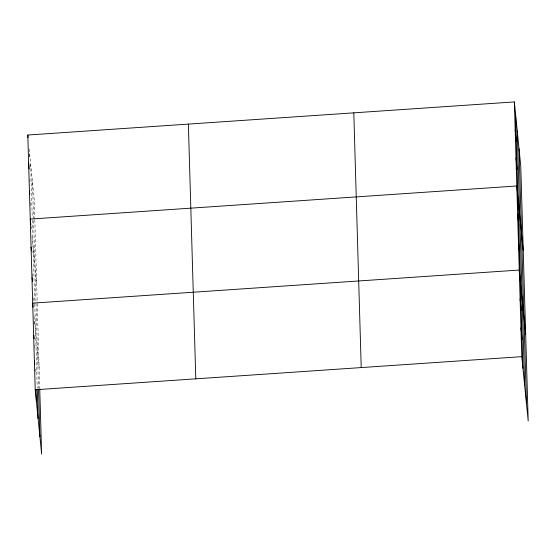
<?xml version="1.0" encoding="UTF-8"?>
<svg xmlns="http://www.w3.org/2000/svg" width="556" height="556" viewBox="0 0 556 556"><rect width="100%" height="100%" fill="white"/><g stroke="black" fill="none" stroke-linecap="round" stroke-linejoin="round"><path stroke-width="0.42" stroke-dasharray="2.78 2.08" d="M29.204 149.105L34.222 199.347L34.792 218.876M31.984 236.481L36.668 283.407M34.02 316.399L39.115 367.474M34.813 219.724L37.238 302.937M37.266 303.791L39.712 387.852M32.484 181.944L38.496 388.283M30.691 164.02L32.255 217.514M32.324 220.058L34.75 303.27M34.778 304.125L37.224 388.185M29.176 154.262L29.301 158.502M29.899 178.886L29.996 182.278M30.587 202.655L30.691 206.054M31.282 226.431L31.358 228.982M31.998 251.055L32.046 252.758M32.665 273.983L32.769 277.381M33.36 297.759L33.485 302.005M34.055 321.535L34.152 324.933M34.743 345.311L34.847 348.709M35.438 369.087L35.535 372.478"/><path stroke-width="0.83" d="M39.733 388.7L41.637 454.078L35.223 389.763L27.8 135.025L514.363 101.922L520.777 166.237L528.2 420.975L521.778 356.653L514.363 101.922M35.223 389.763L521.778 356.653M515.176 129.937L516.329 141.53M515.989 157.96L517.149 169.552M523.231 250.304L516.809 185.982L30.246 219.085L30.83 224.881M517.622 214.004L518.783 225.59M518.442 242.02L519.596 253.612M525.677 334.364L519.255 270.042L32.7 303.152L33.11 307.287M520.096 298.913L521.257 310.505M520.937 327.783L522.098 339.375M27.8 135.025L28.05 137.513M28.613 163.047L29.197 168.843M29.433 191.069L29.76 194.378M31.067 247.107L31.393 250.422M32.13 277.611L32.54 281.753M33.867 335.331L34.201 338.646M34.382 360.893L34.708 364.201M519.04 148.841L526.462 403.573M517.254 130.91L524.676 385.642M515.516 113.507L522.939 368.246M353.797 112.847L361.212 367.579M188.366 124.099L195.788 378.838M38.517 389.13L39.907 436.682M37.273 389.881L38.114 418.751M36.029 389.464L36.376 401.349"/></g></svg>
